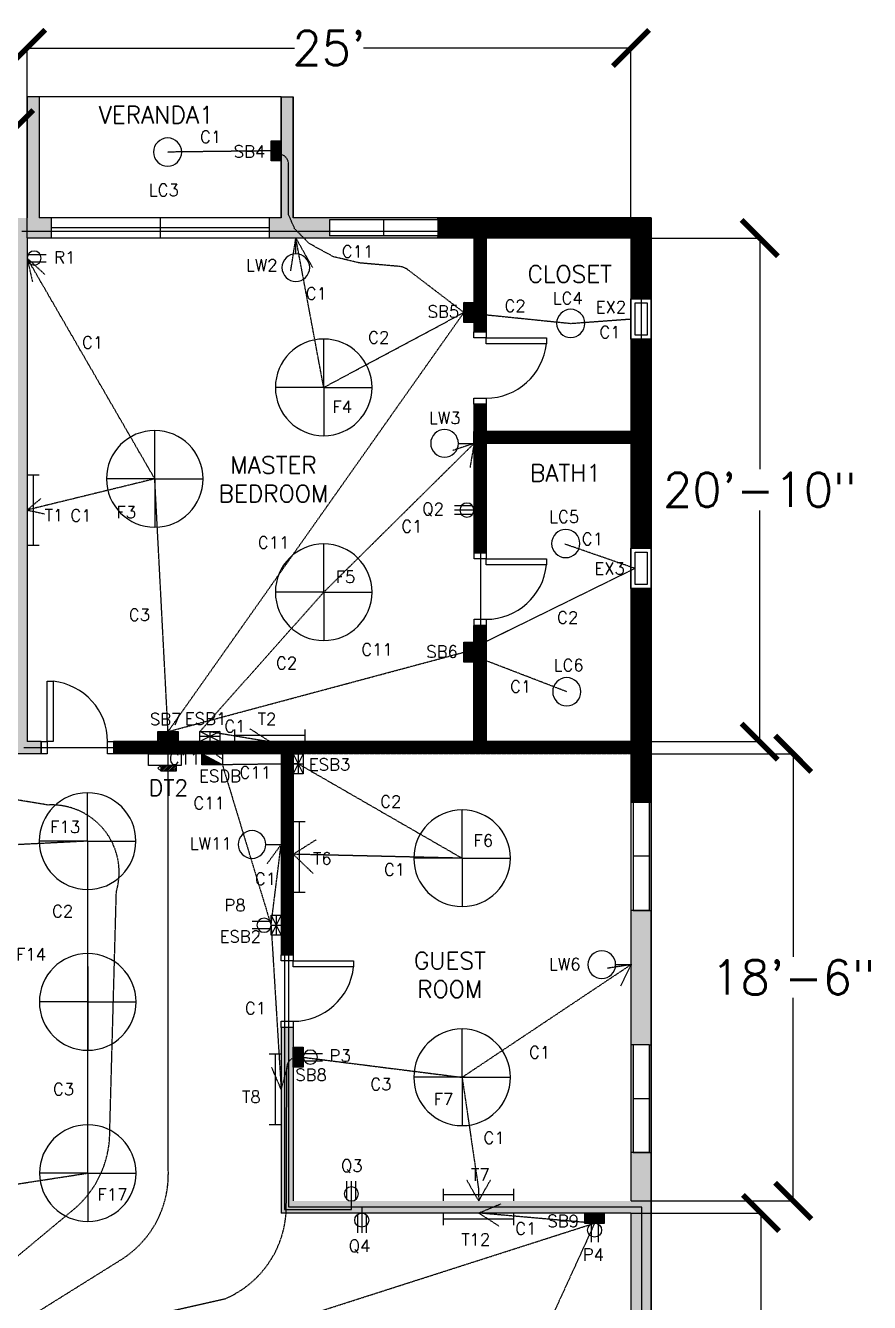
# Model space of a CAD drawing. Header units: feet. Extents: x -106 to 3106, y -822 to 214.
# Drawn here: x 796 to 1215, y -498 to 136 of the extents above; entities that cross this region are included whole.
import ezdxf

# ---------------------------------------------------------------- set-up
doc = ezdxf.new("R2010")
doc.units = ezdxf.units.FT
doc.header["$MEASUREMENT"] = 0
doc.linetypes.add('HIDDEN', pattern=[0.375, 0.25, -0.125])
for name, color, linetype in [('Conduit', 170, 'HIDDEN'), ('Fan', 7, 'Continuous'), ('Hatch', 7, 'HIDDEN'), ('Power Line', 92, 'Continuous'), ('Switchboard', 7, 'Continuous'), ('Symb_TV', 7, 'Continuous'), ('Text', 10, 'Continuous'), ('Text_New', 254, 'Continuous'), ('Three Pin Sockets', 7, 'Continuous'), ('TV', 90, 'Continuous')]:
    doc.layers.add(name, color=color, linetype=linetype)
doc.styles.get("Standard").update_dxf_attribs({"font": 'simplex.shx', "height": 17})
doc.dimstyles.new('Copy of DIM-MA', dxfattribs={"dimtxt": 60, "dimasz": 18, "dimexe": 0.18, "dimexo": 0.0625, "dimgap": 0.09, "dimtad": 0, "dimtih": 1, "dimtoh": 1, "dimdec": 4, "dimzin": 0, "dimdsep": 46, "dimlunit": 4, "dimtxsty": 'Standard', "dimblk": 'ARCHTICK', "dimcen": 0, "dimadec": 0, "dimazin": 0, "dimtfac": 1, "dimtdec": 4, "dimtofl": 0, "dimtmove": 0, "dimatfit": 3, "dimfxl": 1, "dimtolj": 1, "dimtzin": 0, "dimarcsym": 0})

# ---------------------------------------------------------------- blocks, each defined once
blk = doc.blocks.new('_ArchTick')
at = {"color": 0, "linetype": 'ByBlock', "const_width": 0.15}
blk.add_lwpolyline([(-0.5, -0.5), (0.5, 0.5)], dxfattribs=at)
blk = doc.blocks.new('*D54')
at = {"color": 0, "lineweight": -2, "transparency": 16777216}
for p, q in [((1096.79, -453.9), (1161.47, -453.9)), ((1161.29, -453.9), (1161.29, -561.69)), ((1161.29, -689.9), (1161.29, -582.1)), ((1096.79, -689.9), (1161.47, -689.9))]:
    blk.add_line(p, q, dxfattribs=at)
at = {"layer": 'Defpoints', "color": 0, "transparency": 16777216}
for p in [(1096.72, -453.9), (1161.29, -453.9), (1096.72, -689.9)]:
    blk.add_point(p, dxfattribs=at)
at = {"color": 0, "lineweight": -2, "transparency": 16777216, "xscale": 18, "yscale": 18, "zscale": 18}
for p, rotation in [((1161.29, -453.9), 90), ((1161.29, -689.9), 270)]:
    blk.add_blockref('_ArchTick', p, dxfattribs=dict(at, rotation=rotation))
at = {"color": 0, "transparency": 16777216, "insert": (1161.29, -571.9), "char_height": 17, "attachment_point": 5}
blk.add_mtext('\\A1;19\'-8"', dxfattribs=at)
blk = doc.blocks.new('*D55')
at = {"color": 0, "lineweight": -2, "transparency": 16777216}
for p, q in [((1096.79, -225.9), (1177.5, -225.9)), ((1177.32, -225.9), (1177.32, -326.69)), ((1177.32, -447.9), (1177.32, -347.1)), ((1096.79, -447.9), (1177.5, -447.9))]:
    blk.add_line(p, q, dxfattribs=at)
at = {"layer": 'Defpoints', "color": 0, "transparency": 16777216}
for p in [(1096.72, -225.9), (1177.32, -225.9), (1096.72, -447.9)]:
    blk.add_point(p, dxfattribs=at)
at = {"color": 0, "lineweight": -2, "transparency": 16777216, "xscale": 18, "yscale": 18, "zscale": 18}
for p, rotation in [((1177.32, -225.9), 90), ((1177.32, -447.9), 270)]:
    blk.add_blockref('_ArchTick', p, dxfattribs=dict(at, rotation=rotation))
at = {"color": 0, "transparency": 16777216, "insert": (1177.32, -336.9), "char_height": 17, "attachment_point": 5}
blk.add_mtext('\\A1;18\'-6"', dxfattribs=at)
blk = doc.blocks.new('*D56')
at = {"color": 0, "lineweight": -2, "transparency": 16777216}
for p, q in [((1096.79, 30.1), (1160.88, 30.1)), ((1160.7, 30.1), (1160.7, -84.69)), ((1160.7, -219.9), (1160.7, -105.1)), ((1096.79, -219.9), (1160.88, -219.9))]:
    blk.add_line(p, q, dxfattribs=at)
at = {"layer": 'Defpoints', "color": 0, "transparency": 16777216}
for p in [(1096.72, 30.1), (1160.7, 30.1), (1096.72, -219.9)]:
    blk.add_point(p, dxfattribs=at)
at = {"color": 0, "lineweight": -2, "transparency": 16777216, "xscale": 18, "yscale": 18, "zscale": 18}
for p, rotation in [((1160.7, 30.1), 90), ((1160.7, -219.9), 270)]:
    blk.add_blockref('_ArchTick', p, dxfattribs=dict(at, rotation=rotation))
at = {"color": 0, "transparency": 16777216, "insert": (1160.7, -94.9), "char_height": 17, "attachment_point": 5}
blk.add_mtext('\\A1;20\'-10"', dxfattribs=at)
blk = doc.blocks.new('*D58')
at = {"color": 0, "lineweight": -2, "transparency": 16777216}
for p, q in [((796.72, 30.17), (796.72, 124.6)), ((796.72, 124.42), (929.63, 124.42)), ((1096.72, 124.42), (963.81, 124.42)), ((1096.72, 30.17), (1096.72, 124.6))]:
    blk.add_line(p, q, dxfattribs=at)
at = {"layer": 'Defpoints', "color": 0, "transparency": 16777216}
for p in [(1096.72, 124.42), (796.72, 30.1), (1096.72, 30.1)]:
    blk.add_point(p, dxfattribs=at)
at = {"color": 0, "lineweight": -2, "transparency": 16777216, "xscale": 18, "yscale": 18, "zscale": 18, "rotation": 180}
blk.add_blockref('_ArchTick', (796.72, 124.42), dxfattribs=at)
at = {"color": 0, "lineweight": -2, "transparency": 16777216, "xscale": 18, "yscale": 18, "zscale": 18}
blk.add_blockref('_ArchTick', (1096.72, 124.42), dxfattribs=at)
at = {"color": 0, "transparency": 16777216, "insert": (946.72, 124.42), "char_height": 17, "attachment_point": 5}
blk.add_mtext("\\A1;25'", dxfattribs=at)
blk = doc.blocks.new('Fan')
at = {"layer": 'Fan'}
for q in [(0, 24), (-24, 0), (24, 0), (0, -24)]:
    blk.add_line((0, 0), q, dxfattribs=at)
blk.add_circle((0, 0), 24, dxfattribs=at)
blk = doc.blocks.new('Light_12W')
at = {"layer": 'Fan'}
blk.add_circle((0, 0), 3.5, dxfattribs=at)
blk = doc.blocks.new('Light_15W')
at = {"layer": 'Fan'}
blk.add_line((0, 3.44), (0, 7.44), dxfattribs=at)
blk.add_circle((0, 0), 3.44, dxfattribs=at)
blk = doc.blocks.new('Exhaust_Fan')
for points in [[(0, 0), (10, 0), (10, 20), (0, 20)], [(2, 2), (8, 2), (8, 18), (2, 18)]]:
    blk.add_lwpolyline(points, close=True)
blk = doc.blocks.new('switchboard')
at = {"layer": 'Fan'}
blk.add_lwpolyline([(0, 0), (0, -10), (5, -10), (5, 0)], close=True, dxfattribs=at)
at = {"layer": 'Switchboard'}
for p, q in [((0.31, 0), (5, -4.67)), ((1.03, 0), (5, -3.96)), ((1.74, 0), (5, -3.26)), ((3.16, 0), (5, -1.84)), ((3.86, 0), (5, -1.14)), ((4.57, 0), (5, -0.43)), ((0, -0.38), (5, -5.38)), ((0, -1.09), (5, -6.09)), ((0, -1.79), (5, -6.79)), ((0, -2.5), (5, -7.5)), ((0, -3.21), (5, -8.21)), ((0, -3.91), (5, -8.9)), ((0, -4.62), (5, -9.58)), ((0, -5.33), (4.67, -10)), ((0, -6.04), (3.95, -10)), ((2.47, -0.03), (5, -2.55)), ((0, -6.74), (3.26, -10)), ((0, -7.45), (2.53, -9.97)), ((0, -8.16), (1.84, -10)), ((0, -8.86), (1.14, -10)), ((0, -9.57), (0.43, -10))]:
    blk.add_line(p, q, dxfattribs=at)
blk = doc.blocks.new('Tubelight')
at = {"layer": 'Fan'}
for p, q in [((0, 0), (6, 0)), ((3, 0), (3, -35)), ((0, -35), (6, -35))]:
    blk.add_line(p, q, dxfattribs=at)
blk = doc.blocks.new('ESB')
blk.add_line((0, 2.5), (0, -2.5))
blk.add_lwpolyline([(-5, -2.5), (5, -2.5), (5, 2.5), (-5, 2.5)], close=True)
at = {"layer": 'Switchboard'}
for p, q in [((-5, 2.5), (0, 0)), ((-5, 0), (0, 0)), ((-5, -2.5), (0, 0)), ((0, 0), (5, 2.5)), ((0, 0), (5, 0)), ((0, 0), (5, -2.5))]:
    blk.add_line(p, q, dxfattribs=at)
blk = doc.blocks.new('ESDB')
blk.add_lwpolyline([(0, 0), (10.19, 0), (10.19, 5.5), (0, 5.5)], close=True)
at = {"layer": 'Switchboard'}
for p, q in [((0, 0), (10.19, 5.5)), ((1.05, 0), (10.19, 4.93)), ((2.1, 0), (10.19, 4.36)), ((3.16, 0), (10.19, 3.8)), ((4.21, 0), (10.19, 3.23)), ((5.26, 0), (10.19, 2.66)), ((6.31, 0), (10.19, 2.09)), ((7.37, 0), (10.19, 1.52)), ((8.42, 0), (10.19, 0.95)), ((9.47, 0), (10.19, 0.39))]:
    blk.add_line(p, q, dxfattribs=at)
blk = doc.blocks.new('Socket P')
at = {"layer": 'Switchboard'}
for p, q in [((-1.76, 0.47), (-1.76, 9.47)), ((1.76, 0.47), (1.76, 9.47))]:
    blk.add_line(p, q, dxfattribs=at)
blk.add_circle((0, 3.5), 3.5, dxfattribs=at)
blk = doc.blocks.new('Socket Q')
at = {"layer": 'Switchboard'}
for p, q in [((-2.18, 0.76), (-2.18, 9.76)), ((0, 0), (0, 9.76)), ((2.18, 0.76), (2.18, 9.76))]:
    blk.add_line(p, q, dxfattribs=at)
blk.add_circle((0, 3.5), 3.5, dxfattribs=at)
blk = doc.blocks.new('Socket R')
at = {"layer": 'Switchboard'}
for p, q in [((-1.76, 0.47), (-1.76, 9.47)), ((1.76, 0.47), (1.76, 9.47))]:
    blk.add_line(p, q, dxfattribs=at)
blk.add_circle((0, 3.5), 3.5, dxfattribs=at)
blk = doc.blocks.new('*D59')
at = {"color": 0, "lineweight": -2, "transparency": 16777216}
for p, q in [((556.72, 30.17), (556.72, 84.81)), ((556.72, 84.63), (633.56, 84.63)), ((790.72, 84.63), (713.89, 84.63)), ((790.72, 30.17), (790.72, 84.81))]:
    blk.add_line(p, q, dxfattribs=at)
at = {"layer": 'Defpoints', "color": 0, "transparency": 16777216}
for p in [(556.72, 84.63), (556.72, 30.1), (790.72, 30.1)]:
    blk.add_point(p, dxfattribs=at)
at = {"color": 0, "lineweight": -2, "transparency": 16777216, "xscale": 18, "yscale": 18, "zscale": 18, "rotation": 180}
blk.add_blockref('_ArchTick', (556.72, 84.63), dxfattribs=at)
at = {"color": 0, "lineweight": -2, "transparency": 16777216, "xscale": 18, "yscale": 18, "zscale": 18}
blk.add_blockref('_ArchTick', (790.72, 84.63), dxfattribs=at)
at = {"color": 0, "transparency": 16777216, "insert": (673.72, 84.63), "char_height": 17, "attachment_point": 5}
blk.add_mtext('\\A1;19\'-6"', dxfattribs=at)

msp = doc.modelspace()

# ---------------------------------------------------------------- hatches: boundary and pattern name
at = {"layer": 'Hatch'}
for points in [[(758.76505, -65.89579), (790.72418, -65.89579), (790.72418, 30.10421), (783.56538, 30.10421), (783.56538, 31.10421), (783.56538, 39.10421), (783.56538, 40.10421), (796.72418, 40.10421), (796.72418, 100.10421), (802.72418, 100.10421), (802.72418, 40.10421), (808.72418, 40.10421), (808.72418, 30.10421), (796.72418, 30.10421), (796.72418, -219.89579), (803.67633, -219.89579), (803.67633, -225.89579), (784.59082, -225.89579), (784.59082, -219.89579), (790.72418, -219.89579), (790.72418, -71.89579), (758.76505, -71.89579)], [(916.91168, 40.10421), (922.91168, 40.10421), (922.91168, 100.10421), (928.91168, 100.10421), (928.91168, 40.10421), (1000.72418, 40.10421), (1000.72418, 39.10421), (946.91168, 39.10421), (946.91168, 31.10421), (1000.72418, 31.10421), (1000.72418, 30.10421), (946.91168, 30.10421), (928.91168, 30.10421), (916.91168, 30.10421)]]:
    msp.add_hatch(color=256, dxfattribs=at).paths.add_polyline_path(points)
h = msp.add_hatch(dxfattribs=at)
h.set_pattern_fill('ANSI31', color=256, style=0)
h.set_pattern_definition([(135, (1107.44836, 0), (0.088388348, 0.088388348), [])])
h.paths.add_polyline_path([(1000.72418, 39.10421), (1000.72418, 40.10421), (1106.72418, 40.10421), (1106.72418, -0.06007), (1096.72418, -0.06007), (1096.72418, 30.10421), (1024.72418, 30.10421), (1024.72418, -16.41171), (1018.72418, -16.41171), (1018.72418, 30.10421), (1000.72418, 30.10421)])
h.paths.add_polyline_path([(1096.72418, -20.06007), (1106.72418, -20.06007), (1106.72418, -123.91976), (1096.72418, -123.91976), (1096.72418, -71.89579), (1024.72418, -71.89579), (1024.72418, -126.16885), (1018.72418, -126.16885), (1018.72418, -71.89579), (1018.72418, -65.89579), (1018.72418, -52.41171), (1024.72418, -52.41171), (1024.72418, -65.89579), (1096.72418, -65.89579)])
h.paths.add_polyline_path([(1096.72418, -143.91976), (1106.72418, -143.91976), (1106.72418, -249.89579), (1096.72418, -249.89579), (1096.72418, -225.89579), (928.91168, -225.89579), (928.91168, -325.7232), (922.91168, -325.7232), (922.91168, -225.89579), (839.67633, -225.89579), (839.67633, -219.89579), (1018.72418, -219.89579), (1018.72418, -162.16885), (1024.72418, -162.16885), (1024.72418, -219.89579), (1096.72418, -219.89579)])
h = msp.add_hatch(color=256, dxfattribs=at)
h.paths.add_polyline_path([(1096.72418, -303.70829), (1097.72418, -303.70829), (1105.72418, -303.70829), (1106.72418, -303.70829), (1106.72418, -370.08329), (1106.72187, -370.08329), (1106.72187, -423.8958), (1106.72418, -423.8958), (1106.72418, -699.89579), (1004.66135, -699.89579), (1004.66135, -689.89579), (1096.72418, -689.89579), (1096.72418, -453.89579), (922.91168, -453.89579), (922.91168, -361.7232), (928.91168, -361.7232), (928.91168, -447.89579), (1096.72418, -447.89579)])
h.paths.add_polyline_path([(1097.72187, -370.33362), (1097.72187, -423.89579), (1105.72187, -423.89579), (1105.72187, -370.33362)], flags=16)
h.paths.add_polyline_path([(1097.72418, -513.89579), (1097.72418, -567.70829), (1105.72418, -567.70829), (1105.72418, -513.89579)], flags=16)
at = {"layer": 'Symb_TV'}
h = msp.add_hatch(dxfattribs=at)
h.set_pattern_fill('ANSI31', color=256, scale=5, style=0)
h.set_pattern_definition([(45, (490.15197, -67.89544), (-0.4419417, 0.4419417), [])])
h.paths.add_polyline_path([(863.3239, -231.74074), (870.74312, -231.74074), (870.74312, -234.55304), (863.3239, -234.55304)])

# ---------------------------------------------------------------- linework, layer by layer
for p, q in [((796.72418, 100.10421), (796.72418, 40.10421)), ((802.72418, 100.10421), (796.72418, 100.10421)), ((802.72418, 100.10421), (802.72418, 40.10421)), ((922.91168, 40.10421), (922.91168, 100.10421)), ((922.91168, 100.10421), (922.91168, 40.10421)), ((922.91168, 100.10421), (928.91168, 100.10421)), ((928.91168, 40.10421), (928.91168, 100.10421)), ((928.91168, 100.10421), (928.91168, 40.10421)), ((922.91168, 50.10421), (922.91168, 40.10421)), ((922.91168, 50.10421), (922.91168, 40.10421)), ((808.72418, 40.10421), (808.72418, 30.10421)), ((862.81793, 40.10421), (862.81793, 35.10421)), ((862.81793, 40.10421), (862.81793, 30.10421)), ((916.91168, 40.10421), (916.91168, 30.10421)), ((946.91168, 39.10421), (946.91168, 31.10421)), ((1000.72418, 39.10421), (946.91168, 39.10421)), ((946.91168, 39.10421), (946.91168, 31.10421)), ((973.81793, 39.10421), (973.81793, 31.10421)), ((1000.72418, 39.10421), (1000.72418, 40.10421)), ((1000.72418, 40.10421), (1000.72418, 39.10421)), ((1000.72418, 39.10421), (1000.72418, 30.10421)), ((1106.70944, 40.35453), (1106.72418, 40.35453)), ((1106.72418, 40.10421), (1106.72418, -699.89579)), ((916.91168, 35.10421), (808.72418, 35.10421)), ((1018.72418, 30.10421), (796.72418, 30.10421)), ((796.72418, 30.10421), (796.72418, -219.89579)), ((1018.72418, 30.10421), (796.72418, 30.10421)), ((1018.72418, 30.10421), (928.91168, 30.10421)), ((1000.72418, 31.10421), (946.91168, 31.10421)), ((1000.72418, 30.10421), (946.91168, 30.10421)), ((1018.72418, 30.10421), (1018.72418, -16.41171)), ((1018.72418, 30.10421), (1018.72418, 30.10421)), ((1018.72418, 30.10421), (1018.72418, 30.10421)), ((1096.72418, 30.10421), (1024.72418, 30.10421)), ((1024.72418, 30.10421), (1024.72418, -16.41171)), ((1096.72418, 30.10421), (1024.72418, 30.10421)), ((1096.72418, 30.10421), (1096.72418, 30.10421)), ((1096.72418, 30.10421), (1096.72418, -65.89579)), ((1024.72418, -16.41171), (1018.72418, -16.41171)), ((1024.72418, -16.41171), (1018.72418, -16.41171)), ((1018.72418, -52.41171), (1018.72418, -65.89579)), ((1024.72418, -52.41171), (1018.72418, -52.41171)), ((1024.72418, -52.41171), (1018.72418, -52.41171)), ((1024.72418, -52.41171), (1024.72418, -65.89579)), ((1018.72418, -71.89579), (1018.72418, -65.89579)), ((1096.72418, -65.89579), (1024.72418, -65.89579)), ((1018.72418, -71.89579), (1018.72418, -126.16885)), ((1024.72418, -71.89579), (1024.72418, -129.16885)), ((1096.72418, -71.89579), (1024.72418, -71.89579)), ((1096.72418, -71.89579), (1096.72418, -219.89579)), ((1024.76999, -126.16885), (1018.76999, -126.16885)), ((1024.76999, -126.16885), (1018.76999, -126.16885)), ((1018.72418, -219.89579), (1018.72418, -162.16885)), ((1024.76999, -162.16885), (1018.76999, -162.16885)), ((1024.76999, -162.16885), (1018.76999, -162.16885)), ((1024.72418, -159.16885), (1024.72418, -219.89579)), ((803.67633, -219.89579), (796.72418, -219.89579)), ((803.67633, -219.89579), (803.67633, -225.89579)), ((803.67633, -219.89579), (803.67633, -225.89579)), ((1018.72418, -219.89579), (839.67633, -219.89579)), ((839.67633, -219.89579), (839.67633, -225.89579)), ((839.67633, -219.89579), (839.67633, -225.89579)), ((1096.72418, -219.89579), (1024.72418, -219.89579)), ((803.67633, -225.89579), (784.59082, -225.89579)), ((922.91158, -225.89566), (839.67623, -225.89566)), ((922.91168, -225.89579), (922.91168, -325.7232)), ((928.91168, -225.89579), (928.91168, -325.7232)), ((1096.72418, -225.89579), (1096.72418, -447.89579)), ((1096.72418, -249.89579), (1096.72418, -303.70829)), ((1105.72418, -249.89579), (1096.72418, -249.89579)), ((1096.72418, -249.89579), (1106.72418, -249.89579)), ((1097.72418, -249.89579), (1097.72418, -303.70829)), ((1105.72418, -249.89579), (1105.72418, -303.70829)), ((1106.72418, -249.89579), (1106.72418, -303.70829)), ((1105.72418, -276.80204), (1097.72418, -276.80204)), ((1105.72418, -276.80204), (1097.72418, -276.80204)), ((1097.72418, -303.70829), (1096.72418, -303.70829)), ((1097.72418, -303.70829), (1105.72418, -303.70829)), ((1105.72418, -303.70829), (1097.72418, -303.70829)), ((1105.72418, -303.70829), (1106.72418, -303.70829)), ((928.91168, -325.7232), (922.91168, -325.7232)), ((928.91168, -325.7232), (922.91168, -325.7232)), ((922.91168, -361.7232), (922.91168, -453.89579)), ((928.91168, -361.7232), (922.91168, -361.7232)), ((928.91168, -361.7232), (922.91168, -361.7232)), ((928.91168, -361.7232), (928.91168, -447.89579)), ((1096.72187, -370.33362), (1096.70712, -370.33362)), ((1097.72187, -370.33362), (1096.70712, -370.33362)), ((1096.72187, -370.08329), (1096.72187, -370.33362)), ((1105.72187, -370.33362), (1097.72187, -370.33362)), ((1097.72187, -370.33362), (1097.72187, -423.89579)), ((1097.72187, -370.33362), (1097.72187, -423.89579)), ((1105.72187, -370.33362), (1105.72187, -423.89579)), ((1105.72187, -370.33362), (1105.72187, -423.89579)), ((1105.72187, -370.33362), (1106.72187, -370.33362)), ((1106.72187, -370.08329), (1106.72187, -423.89579)), ((1097.72187, -396.98954), (1105.72187, -396.98954)), ((1097.72187, -423.89579), (1096.72418, -423.89579)), ((1097.72187, -423.89579), (1105.72187, -423.89579)), ((1097.72187, -423.89579), (1105.72187, -423.89579)), ((1097.72187, -423.89579), (1105.72187, -423.89579)), ((1105.72187, -423.89579), (1097.72187, -423.89579)), ((1105.72187, -423.89579), (1106.72418, -423.89579)), ((1106.72418, -423.8958), (1106.70712, -423.8958)), ((1096.72418, -453.89579), (922.91168, -453.89579)), ((1096.72418, -453.89579), (1096.72418, -689.89579))]:
    msp.add_line(p, q)
for points in [[(922.91168, 100.10421), (802.72418, 100.10421)], [(922.91168, 40.10421), (802.72418, 40.10421)], [(809.0373, -699.89579), (1106.72418, -699.89579), (1106.72418, 40.10421), (928.91168, 40.10421)]]:
    msp.add_lwpolyline(points)
for points in [[(1024.72418, -16.41171), (1024.72418, -19.41171), (1018.72418, -19.41171), (1018.72418, -16.41171)], [(1024.72418, -19.41171), (1054.72418, -19.41171), (1054.72418, -22.41171), (1024.72418, -22.41171)], [(1024.72418, -49.41171), (1024.72418, -52.41171), (1018.72418, -52.41171), (1018.72418, -49.41171)], [(1024.76999, -126.16885), (1024.76999, -129.16885), (1018.76999, -129.16885), (1018.76999, -126.16885)], [(1024.76999, -129.16885), (1054.76999, -129.16885), (1054.76999, -132.16885), (1024.76999, -132.16885)], [(1024.76999, -159.16885), (1024.76999, -162.16885), (1018.76999, -162.16885), (1018.76999, -159.16885)], [(806.67633, -219.89579), (806.67633, -189.89579), (809.67633, -189.89579), (809.67633, -219.89579)], [(803.67633, -219.89579), (806.67633, -219.89579), (806.67633, -225.89579), (803.67633, -225.89579)], [(836.67633, -219.89579), (839.67633, -219.89579), (839.67633, -225.89579), (836.67633, -225.89579)], [(928.91168, -325.7232), (928.91168, -328.7232), (922.91168, -328.7232), (922.91168, -325.7232)], [(928.91168, -328.7232), (958.91168, -328.7232), (958.91168, -331.7232), (928.91168, -331.7232)], [(928.91168, -358.7232), (928.91168, -361.7232), (922.91168, -361.7232), (922.91168, -358.7232)]]:
    msp.add_lwpolyline(points, close=True)
for centre, start, end in [((1024.6131, -19.12343), 270.21012081, 353.7957161), ((1024.65891, -128.88058), 270.21012081, 353.7957161), ((806.38805, -220.00687), 0.21012081, 83.7957161), ((928.8006, -328.43492), 270.21012081, 353.7957161)]:
    msp.add_arc(centre, 30.28848, start, end)
at = {"layer": 'Conduit'}
for p, q in [((917.91168, 73.36622), (866.53282, 72.75865)), ((923.5014, 71.38201), (917.91168, 73.36622)), ((926.58989, 41.71285), (926.58989, 66.76182)), ((929.63235, 34.73977), (926.58989, 41.71285)), ((936.79107, 27.40909), (929.63235, 34.73977)), ((927.70468, 13.83567), (930.23198, 30.0758)), ((944.06049, -44.06251), (930.22253, 30.10421)), ((938.59106, 15.42015), (930.24712, 30.08713)), ((948.9609, 20.79361), (936.79107, 27.40909)), ((860.14026, -89.44783), (796.72419, 20.10421)), ((796.72419, 20.10421), (805.55336, 11.97736)), ((796.72419, 20.10421), (799.37428, 8.40049)), ((961.84661, 17.71663), (948.9609, 20.79361)), ((981.42243, 16.00081), (961.84661, 17.71663)), ((988.69183, 12.21135), (986.09293, 14.19258)), ((1013.72418, -6.87167), (988.69183, 12.21135)), ((866.72506, -214.89579), (1013.72418, -6.87167)), ((944.06049, -44.06251), (1013.72418, -6.87167)), ((1013.72418, -6.87167), (1066.76524, -12.27901)), ((1066.76524, -12.27901), (1096.72418, -10.06007)), ((860.14026, -89.44783), (796.72418, -104.92653)), ((866.72506, -214.89579), (860.14026, -89.44783)), ((796.72418, -104.92653), (803.62065, -99.19815)), ((796.72418, -104.92653), (805.48428, -106.83342)), ((1098.72418, -133.91976), (1063.80219, -121.81586)), ((1013.72418, -175.51205), (1098.72418, -133.91976)), ((866.72506, -214.89579), (1013.72418, -175.51205)), ((1064.81476, -195.12168), (1013.72418, -175.51205)), ((866.87624, -434.64996), (866.72506, -217.39579)), ((807.19098, -251.37008), (765.82201, -244.60287)), ((826.75557, -269.28429), (730.53668, -274.16491)), ((826.75557, -269.28429), (826.81333, -349.12346)), ((837.77896, -413.4331), (841.06575, -294.2835)), ((1012.81793, -386.52807), (1096.72418, -330.58644)), ((1096.72418, -330.58644), (1084.86885, -332.44417)), ((1096.72418, -330.58644), (1091.44973, -341.36513)), ((826.8748, -434.09153), (826.81333, -349.12346)), ((930.52337, -376.66473), (933.91484, -376.52355)), ((933.91484, -376.5841), (1012.81793, -386.52807)), ((925.49186, -450.62753), (925.73146, -381.62261)), ((1012.81793, -386.52807), (1020.96093, -441.8958)), ((730.53667, -448.8958), (826.8748, -434.09153)), ((1021.08082, -447.8958), (1015.1304, -437.47502)), ((1020.96093, -441.8958), (1021.08082, -447.8958)), ((1021.08081, -447.8958), (1026.95697, -437.43296)), ((1021.08082, -453.89579), (1032.16278, -449.29252)), ((628.99999, -610.87572), (819.75751, -452.17683)), ((1078.63597, -458.99523), (1021.08082, -453.89579)), ((1021.08082, -453.89579), (1031.18079, -460.37581)), ((912.65595, -512.07167), (1078.70214, -458.89579)), ((1078.70214, -458.89579), (1026.95697, -571.89579)), ((628.99999, -610.87572), (843.34858, -477.10192)), ((814.38084, -514.69283), (895.24408, -496.38715))]:
    msp.add_line(p, q, dxfattribs=at)
at = {"layer": 'Conduit', "color": 1}
for p, q in [((944.06049, -145.72908), (1018.72418, -71.89579)), ((1018.72418, -71.85765), (1008.25096, -75.3555)), ((1018.75728, -71.87683), (1016.75291, -83.7326)), ((882.52962, -214.89581), (944.06049, -145.72908)), ((887.52962, -214.89581), (917.41168, -219.8958)), ((917.41168, -219.8958), (907.29792, -213.47733)), ((893.70986, -228.64566), (882.52962, -219.89579)), ((917.41168, -219.8958), (905.75938, -222.67228)), ((931.41168, -230.89579), (893.70521, -231.39566)), ((893.70986, -231.39566), (917.91166, -311.07388)), ((931.41168, -230.89579), (1012.81793, -277.76683)), ((922.91168, -270.95759), (915.83784, -280.63096)), ((917.91166, -311.07388), (922.91168, -270.95759)), ((923.23976, -270.63658), (927.23722, -281.93409)), ((940.33433, -268.59377), (928.91168, -275.80949)), ((1012.81793, -277.76683), (928.91168, -275.80949)), ((928.91168, -275.80949), (938.87853, -285.41038)), ((917.91166, -311.07388), (922.91168, -392.53609)), ((922.91168, -392.53609), (918.17313, -381.51129)), ((922.91168, -392.53609), (926.26638, -381.01454))]:
    msp.add_line(p, q, dxfattribs=at)
at = {"layer": 'Conduit'}
for centre, radius, start, end in [((921.58989, 66.76182), 5, 360, 67.52363709), ((980.63659, 7.03518), 9, 52.68048273, 84.99080833), ((808.9607, -284.79976), 33.47649, 343.54299977, 93.03033623), ((930.73132, -381.6604), 5, 92.38365922, 179.56689381), ((787.7799, -413.73944), 50, 309.75843884, 0.35104962), ((816.87625, -434.68475), 50, 301.96806558, 0.03986972), ((875.49216, -450.45392), 50, 293.26836061, 359.80105673)]:
    msp.add_arc(centre, radius, start, end, dxfattribs=at)
at = {"layer": 'Power Line'}
for p, q in [((1101.87881, 33.36231), (794.16848, 33.36231)), ((1101.87881, -68.90665), (1101.87881, 33.36231)), ((1022.09842, -105.26852), (1022.09842, -68.90665)), ((1022.09842, -68.90665), (1101.87881, -68.90665)), ((1022.09842, -105.26852), (1018.87789, -104.98347)), ((1022.09842, -222.73676), (1022.09842, -105.26852)), ((926.66207, -451.06456), (926.66207, -222.73676)), ((926.66207, -222.73676), (1022.09842, -222.73676)), ((958.05546, -451.06456), (926.66207, -451.06456)), ((1102.03336, -451.06456), (958.05546, -451.06456)), ((963.14123, -453.8958), (963.14123, -451.06456)), ((1102.03336, -694.89579), (1102.03336, -451.06456))]:
    msp.add_line(p, q, dxfattribs=at)
at = {"layer": 'Power Line', "color": 1}
for p, q in [((887.52962, -217.39581), (887.52962, -222.35126)), ((887.52962, -222.35126), (924.56221, -222.35126)), ((924.56221, -222.35126), (924.56221, -452.17053)), ((957.90175, -452.17053), (957.80489, -447.89579)), ((924.56221, -452.17053), (957.90175, -452.17053))]:
    msp.add_line(p, q, dxfattribs=at)
at = {"layer": 'Symb_TV'}
for p, q in [((861.59167, -233.10941), (863.22375, -231.75026)), ((863.34464, -234.55918), (861.59167, -233.10941)), ((863.22375, -231.75026), (863.34464, -231.78046))]:
    msp.add_line(p, q, dxfattribs=at)
for points in [[(857.08575, -225.9985), (873.23758, -225.9985), (873.23758, -231.7151), (857.08575, -231.7151)], [(863.3239, -231.74074), (870.74312, -231.74074), (870.74312, -234.55304), (863.3239, -234.55304)]]:
    msp.add_lwpolyline(points, close=True, dxfattribs=at)
at = {"layer": 'TV'}
for p, q in [((795.12655, -222.87428), (865.08787, -222.87428)), ((865.08787, -222.87428), (865.08787, -225.76002))]:
    msp.add_line(p, q, dxfattribs=at)

# ---------------------------------------------------------------- block references
at = {"xscale": -2, "yscale": 2, "zscale": 2}
for name, p, rotation in [('Light_12W', (866.53282, 72.75865), 180), ('Light_12W', (1066.76524, -12.27901), 180), ('Light_15W', (1004.08965, -71.85765), 270), ('Light_12W', (1064.30393, -121.55769), 180), ('Light_12W', (1064.81476, -195.11542), 180), ('Light_15W', (908.44458, -270.95759), 270), ('Light_15W', (1082.21041, -330.58644), 270)]:
    msp.add_blockref(name, p, dxfattribs=dict(at, rotation=rotation))
at = {"xscale": -1}
for name, p in [('switchboard', (922.91168, 78.36622)), ('switchboard', (1018.72418, -1.87167)), ('Exhaust_Fan', (1106.72418, -20.06007)), ('Fan', (860.14026, -89.44783)), ('Fan', (944.06049, -145.72908)), ('Exhaust_Fan', (1106.72418, -143.91976)), ('switchboard', (1018.72418, -170.51205)), ('ESB', (887.52962, -217.39581)), ('ESDB', (893.70521, -231.39566)), ('Fan', (826.75557, -269.28429)), ('Tubelight', (934.91168, -259.77098)), ('Fan', (1012.81793, -277.76683)), ('Fan', (826.81333, -349.12346)), ('Fan', (1012.81793, -386.52807)), ('switchboard', (933.91484, -371.51793)), ('Tubelight', (922.91168, -375.03609)), ('Fan', (826.8748, -434.09153))]:
    msp.add_blockref(name, p, dxfattribs=at)
at = {"xscale": -2, "yscale": 2, "zscale": 2}
msp.add_blockref('Light_15W', (930.22253, 15.42015), dxfattribs=at)
at = {"xscale": -1}
for name, p, rotation in [('Socket R', (796.72419, 20.10421), 270), ('switchboard', (861.72506, -214.89579), 90), ('Tubelight', (934.91168, -219.8958), 270), ('ESB', (931.41168, -230.89579), 90), ('Socket P', (917.91166, -311.0077), 90), ('ESB', (920.41166, -311.0077), 90), ('Socket P', (933.91484, -376.51793), 270), ('Tubelight', (1038.58081, -447.8958), 270), ('Tubelight', (1038.58081, -459.8958), 269.9999967906756)]:
    msp.add_blockref(name, p, dxfattribs=dict(at, rotation=rotation))
msp.add_blockref('Tubelight', (796.72418, -87.42653))
for name, p, rotation in [('switchboard', (1073.63597, -458.89579), 89.99994917012688), ('Socket P', (1078.63597, -458.89579), 180)]:
    msp.add_blockref(name, p, dxfattribs=dict(rotation=rotation))
at = {"layer": 'Fan', "xscale": -1}
msp.add_blockref('Fan', (944.06049, -44.06251), dxfattribs=at)
at = {"layer": 'Three Pin Sockets', "xscale": -1, "rotation": 90}
msp.add_blockref('Socket Q', (1018.72418, -104.98347), dxfattribs=at)
at = {"layer": 'Three Pin Sockets', "xscale": -1}
msp.add_blockref('Socket Q', (957.80489, -447.89579), dxfattribs=at)
at = {"layer": 'Three Pin Sockets', "rotation": 180}
msp.add_blockref('Socket Q', (962.98919, -453.89579), dxfattribs=at)

# ---------------------------------------------------------------- texts
at = {"layer": 'Conduit', "char_height": 6, "attachment_point": 3}
for s, insert, width in [('C1', (893.18761, 83.27271), 30.9063853), ('C11', (968.71701, 26.42042), 19.7831074), ('C1', (945.66308, 5.57332), 32.3295171), ('C2', (1044.43343, -0.58577), 26.5547751), ('C1', (834.55105, -18.70914), 15.3455007), ('C2', (976.66508, -16.24112), 26.5547751), ('C1', (1091.58242, -13.60432), 26.5547751), ('C1', (828.76244, -104.61084), 15.3455007), ('C1', (993.15492, -110.01284), 19.474769), ('C11', (927.02879, -118.04705), 19.7831074), ('C1', (1082.81466, -116.28691), 25.2289759), ('C3', (857.80724, -153.95127), 15.3455007), ('C2', (1070.53901, -155.28263), 15.3455007), ('C11', (978.44096, -171.16781), 19.7831074), ('C2', (930.89003, -177.87509), 26.5547751), ('C1', (1047.20208, -189.53232), 22.477897), ('C1', (905.21186, -209.2307), 19.474769), ('C11', (882.79678, -225.28789), 19.7831074), ('C11', (917.92301, -232.20663), 19.7831074), ('C2', (982.64418, -246.61523), 26.5547751), ('C11', (895.01445, -247.36914), 19.7831074), ('C1', (920.41167, -285.01573), 19.474769), ('C1', (984.56236, -280.40643), 19.474769), ('C2', (819.63937, -301.07887), 26.5547751), ('C1', (915.46512, -349.22624), 19.474769), ('C1', (1056.61996, -371.13254), 17.1638428), ('C3', (820.1071, -389.39513), 26.5547751), ('C3', (977.75914, -386.90393), 26.5547751), ('C1', (1033.96347, -413.59301), 17.1638428), ('C1', (1049.75662, -458.6083), 17.1638428)]:
    msp.add_mtext(s, dxfattribs=dict(at, insert=insert, width=width))
at = {"layer": 'Text', "char_height": 6, "attachment_point": 3}
for s, insert, width in [('SB4', (915.05477, 76.03623), 19.2207386), ('LC3', (872.11097, 56.9271), 19.3301349), ('R1', (820.73243, 23.4823), 9.9173336), ('LW2', (921.1517, 19.57298), 15.9048293), ('LC4', (1072.75205, 3.24646), 19.3301349), ('SB5', (1011.3549, -3.40713), 19.2207386), ('EX2', (1094.33588, -1.18991), 19.3301349), ('F4', (958.15837, -50.71339), 12.3458399), ('LW3', (1012.04409, -56.21568), 15.9048293), ('Q2', (1003.82032, -101.40024), 9.9173336), ('T1', (814.67927, -104.47978), 11.7452683), ('F3', (850.87399, -102.99058), 12.3458399), ('LC5', (1070.98776, -105.20366), 19.3301349), ('EX3', (1093.66482, -130.89285), 19.3301349), ('F5', (959.75208, -135.11361), 12.3458399), ('SB6', (1010.69747, -172.17918), 19.2207386), ('LC6', (1073.2336, -178.94429), 19.3301349), ('SB7', (873.39395, -205.7474), 19.2207386), ('ESB1', (895.68912, -205.51484), 20.1011637), ('T2', (920.5491, -205.60858), 11.7452683), ('ESDB', (903.00877, -233.9365), 22.1969307), ('ESB3', (957.27279, -228.23712), 20.1011637), ('F13', (823.08665, -259.21874), 12.3458399), ('F6', (1028.24297, -265.96196), 12.3458399), ('LW11', (898.35221, -267.47363), 22.2962372), ('T6', (948.04054, -274.91673), 11.7452683), ('P8', (905.27275, -298.08859), 9.9173336), ('ESB2', (912.94637, -313.62173), 20.1011637), ('F14', (806.12139, -322.50047), 12.3458399), ('LW6', (1071.69246, -327.40545), 22.2962372), ('P3', (957.52755, -372.75799), 9.9173336), ('SB8', (945.63079, -382.2897), 19.2207386), ('T8', (912.76003, -393.18834), 11.7452683), ('F7', (1008.46035, -394.35337), 12.3458399), ('Q3', (963.43097, -427.40223), 9.9173336), ('T7', (1026.51108, -431.86659), 11.7452683), ('F17', (846.61023, -441.7485), 12.3458399), ('SB9', (1070.8574, -454.86145), 19.2207386), ('Q4', (967.27688, -467.19727), 9.9173336), ('T12', (1026.79321, -464.00859), 11.7452683), ('P4', (1083.31721, -471.56994), 9.9173336)]:
    msp.add_mtext(s, dxfattribs=dict(at, insert=insert, width=width))
at = {"layer": 'Text_New', "char_height": 8.5}
for s, insert, width, attachment_point in [('VERANDA1', (889.43435, 95.5226), 62.7269119, 3), ('CLOSET', (1087.22787, 16.50938), 45.7971177, 3), ('MASTER\\PBEDROOM', (919.1276, -78.34618), 53.9527274, 2), ('BATH1', (1081.84009, -82.32404), 37.7820654, 3), ('GUEST\\PROOM', (1006.71858, -324.34059), 37.7820654, 2)]:
    msp.add_mtext(s, dxfattribs=dict(at, insert=insert, width=width, attachment_point=attachment_point))
at = {"layer": 'TV', "insert": (857.18517, -238.85293), "char_height": 8, "width": 55.1549941, "attachment_point": 1}
msp.add_mtext('{\\C1;DT2}', dxfattribs=at)

# ---------------------------------------------------------------- dimensions: what is measured, and where the dimension line sits
for base, p1, p2, angle, picture, middle in [((1096.72418, 124.42043), (796.72418, 30.10421), (1096.72418, 30.10421), 180, '*D58', (946.72418, 124.42043)), ((1177.3175, -225.89579), (1096.72418, -447.89579), (1096.72418, -225.89579), 90, '*D55', (1177.3175, -336.89579))]:
    dim = msp.add_linear_dim(base=base, p1=p1, p2=p2, angle=angle, dimstyle='Copy of DIM-MA')
    dim.commit()
    dim.dimension.update_dxf_attribs({"geometry": picture, "text_midpoint": middle})
dim = msp.add_linear_dim(base=(556.72418, 84.63382), p1=(790.72418, 30.10421), p2=(556.72418, 30.10421), dimstyle='Copy of DIM-MA')
dim.commit()
dim.dimension.update_dxf_attribs({"geometry": '*D59', "text_midpoint": (673.72418, 84.63382)})
for base, p1, p2, picture, middle in [((1160.70218, 30.10421), (1096.72418, -219.89579), (1096.72418, 30.10421), '*D56', (1160.70218, -94.89579)), ((1161.29398, -453.89579), (1096.72418, -689.89579), (1096.72418, -453.89579), '*D54', (1161.29398, -571.89579))]:
    dim = msp.add_linear_dim(base=base, p1=p1, p2=p2, angle=90, dimstyle='Copy of DIM-MA')
    dim.commit()
    dim.dimension.update_dxf_attribs({"geometry": picture, "text_midpoint": middle, "dimtype": 160})

doc.saveas('drawing.dxf')
